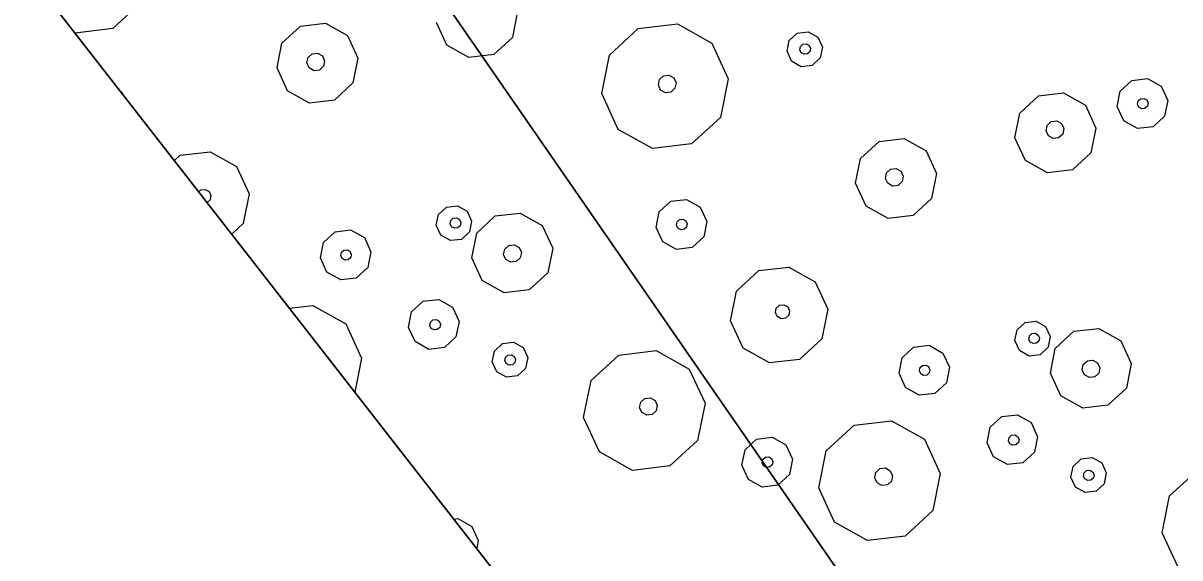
# Model space of a CAD drawing. Header units: metres. Extents: x -2858 to 512, y -1995 to 1252.
# Drawn here: x -460.378 to -456.744, y -158.72 to -157.039 of the extents above; entities that cross this region are included whole.
import ezdxf
from ezdxf.enums import TextEntityAlignment as Align

# ---------------------------------------------------------------- set-up
doc = ezdxf.new("R2010")
doc.units = ezdxf.units.M
for name, color, linetype in [('Calque commun', 7, 'Continuous'), ('Calque11', 7, 'Continuous'), ('Textes', 7, 'Continuous')]:
    doc.layers.add(name, color=color, linetype=linetype)
doc.styles.add('Arial23', font='arial.ttf', dxfattribs={"height": 0.589851})

# ---------------------------------------------------------------- blocks, each defined once
blk = doc.blocks.new('geometrebondepartleger')
at = {"layer": 'Calque11', "color": 7, "linetype": 'Continuous', "lineweight": 9}
blk.add_line((150.3457, 147.4392, 79), (130.1803, 35.9078, 79), dxfattribs=at)
blk = doc.blocks.new('pattern')
at = {"layer": 'Calque commun', "color": 54, "linetype": 'Continuous', "lineweight": 9}
for p, q in [((70.4788, 92.3896), (70.4316, 92.2808)), ((70.4316, 92.2808), (70.3294, 92.2204)), ((70.3294, 92.2204), (70.2113, 92.2317)), ((70.4084, 92.024), (70.4382, 92.0416)), ((70.4382, 92.0416), (70.4726, 92.0383)), ((70.4726, 92.0383), (70.4986, 92.0154)), ((70.3946, 91.9922), (70.4084, 92.024)), ((70.4021, 91.9584), (70.3946, 91.9922)), ((70.4341, 91.9895), (70.4382, 91.999)), ((70.4382, 91.999), (70.4471, 92.0043)), ((70.4471, 92.0043), (70.4575, 92.0033)), ((70.4575, 92.0033), (70.4652, 91.9964)), ((70.4652, 91.9964), (70.4675, 91.9863)), ((70.4986, 92.0154), (70.5061, 91.9816)), ((70.4281, 91.9355), (70.4021, 91.9584)), ((70.4363, 91.9793), (70.4341, 91.9895)), ((70.4441, 91.9725), (70.4363, 91.9793)), ((70.4544, 91.9715), (70.4441, 91.9725)), ((70.4634, 91.9768), (70.4544, 91.9715)), ((70.4675, 91.9863), (70.4634, 91.9768)), ((70.5061, 91.9816), (70.4923, 91.9499)), ((70.4625, 91.9323), (70.4281, 91.9355)), ((70.4923, 91.9499), (70.4625, 91.9323)), ((70.0996, 91.8529), (70.1678, 91.8932)), ((70.1678, 91.8932), (70.2465, 91.8857)), ((70.2465, 91.8857), (70.3058, 91.8333)), ((70.0682, 91.7804), (70.0996, 91.8529)), ((70.3058, 91.8333), (70.323, 91.7561)), ((70.4674, 91.7873), (70.5099, 91.8124)), ((70.5099, 91.8124), (70.5592, 91.8077)), ((70.0854, 91.7031), (70.0682, 91.7804)), ((70.1684, 91.7727), (70.1753, 91.7886)), ((70.1753, 91.7886), (70.1902, 91.7973)), ((70.1902, 91.7973), (70.2074, 91.7957)), ((70.2074, 91.7957), (70.2204, 91.7842)), ((70.2204, 91.7842), (70.2242, 91.7674)), ((70.4477, 91.7419), (70.4674, 91.7873)), ((70.5592, 91.8077), (70.5962, 91.775)), ((70.5962, 91.775), (70.607, 91.7268)), ((70.1722, 91.7558), (70.1684, 91.7727)), ((70.1852, 91.7443), (70.1722, 91.7558)), ((70.2024, 91.7427), (70.1852, 91.7443)), ((70.2173, 91.7515), (70.2024, 91.7427)), ((70.2242, 91.7674), (70.2173, 91.7515)), ((70.323, 91.7561), (70.2916, 91.6835)), ((70.4585, 91.6937), (70.4477, 91.7419)), ((70.5086, 91.7397), (70.5127, 91.7493)), ((70.5109, 91.7296), (70.5086, 91.7397)), ((70.5127, 91.7493), (70.5217, 91.7545)), ((70.5217, 91.7545), (70.532, 91.7536)), ((70.532, 91.7536), (70.5398, 91.7467)), ((70.5398, 91.7467), (70.5421, 91.7365)), ((70.1447, 91.6508), (70.0854, 91.7031)), ((70.5186, 91.7227), (70.5109, 91.7296)), ((70.529, 91.7217), (70.5186, 91.7227)), ((70.5379, 91.727), (70.529, 91.7217)), ((70.5421, 91.7365), (70.5379, 91.727)), ((70.607, 91.7268), (70.5873, 91.6814)), ((70.2916, 91.6835), (70.2234, 91.6433)), ((70.4955, 91.6609), (70.4585, 91.6937)), ((70.5873, 91.6814), (70.5447, 91.6563)), ((70.7578, 91.6365), (70.8599, 91.6968)), ((70.8599, 91.6968), (70.9781, 91.6856)), ((70.9781, 91.6856), (71.067, 91.607)), ((70.2234, 91.6433), (70.1447, 91.6508)), ((70.5447, 91.6563), (70.4955, 91.6609)), ((70.7105, 91.5276), (70.7578, 91.6365)), ((70.1922, 91.5747), (70.206, 91.6065)), ((70.206, 91.6065), (70.2358, 91.6241)), ((70.2358, 91.6241), (70.2702, 91.6208)), ((70.2702, 91.6208), (70.2962, 91.5979)), ((70.2962, 91.5979), (70.3037, 91.5641)), ((71.067, 91.607), (71.0928, 91.4912)), ((70.1997, 91.5409), (70.1922, 91.5747)), ((70.2279, 91.5743), (70.232, 91.5839)), ((70.2301, 91.5642), (70.2279, 91.5743)), ((70.2379, 91.5573), (70.2301, 91.5642)), ((70.232, 91.5839), (70.2409, 91.5891)), ((70.2482, 91.5563), (70.2379, 91.5573)), ((70.2409, 91.5891), (70.2513, 91.5882)), ((70.2572, 91.5616), (70.2482, 91.5563)), ((70.2513, 91.5882), (70.259, 91.5813)), ((70.2613, 91.5711), (70.2572, 91.5616)), ((70.259, 91.5813), (70.2613, 91.5711)), ((70.3037, 91.5641), (70.2899, 91.5323)), ((70.2257, 91.518), (70.1997, 91.5409)), ((70.2899, 91.5323), (70.2601, 91.5147)), ((70.7364, 91.4118), (70.7105, 91.5276)), ((70.8558, 91.5134), (70.8627, 91.5293)), ((70.8627, 91.5293), (70.8776, 91.5381)), ((70.8776, 91.5381), (70.8949, 91.5365)), ((70.8949, 91.5365), (70.9078, 91.525)), ((70.9078, 91.525), (70.9116, 91.5081)), ((70.2601, 91.5147), (70.2257, 91.518)), ((70.8596, 91.4965), (70.8558, 91.5134)), ((70.8726, 91.4851), (70.8596, 91.4965)), ((70.8898, 91.4834), (70.8726, 91.4851)), ((70.9047, 91.4922), (70.8898, 91.4834)), ((70.9116, 91.5081), (70.9047, 91.4922)), ((71.0928, 91.4912), (71.0456, 91.3824)), ((70.4893, 91.4355), (70.5319, 91.4606)), ((70.5319, 91.4606), (70.5811, 91.4559)), ((70.5811, 91.4559), (70.6182, 91.4232)), ((69.4074, 91.3868), (69.45, 91.4119)), ((69.45, 91.4119), (69.4992, 91.4073)), ((70.4696, 91.3901), (70.4893, 91.4355)), ((70.6182, 91.4232), (70.6289, 91.3749)), ((70.8253, 91.3333), (70.7364, 91.4118)), ((69.3877, 91.3414), (69.4074, 91.3868)), ((69.4992, 91.4073), (69.5363, 91.3745)), ((69.5363, 91.3745), (69.547, 91.3263)), ((70.4804, 91.3418), (70.4696, 91.3901)), ((70.5318, 91.385), (70.536, 91.3945)), ((70.5341, 91.3748), (70.5318, 91.385)), ((70.5419, 91.368), (70.5341, 91.3748)), ((70.536, 91.3945), (70.5449, 91.3998)), ((70.5449, 91.3998), (70.5552, 91.3988)), ((70.5552, 91.3988), (70.563, 91.3919)), ((70.5653, 91.3818), (70.5611, 91.3723)), ((70.563, 91.3919), (70.5653, 91.3818)), ((70.6289, 91.3749), (70.6092, 91.3296)), ((71.0456, 91.3824), (70.9434, 91.322)), ((69.3985, 91.2932), (69.3877, 91.3414)), ((69.4499, 91.3363), (69.4541, 91.3458)), ((69.4541, 91.3458), (69.463, 91.3511)), ((69.463, 91.3511), (69.4734, 91.3501)), ((69.4734, 91.3501), (69.4811, 91.3433)), ((69.4811, 91.3433), (69.4834, 91.3331)), ((70.5174, 91.3091), (70.4804, 91.3418)), ((70.5522, 91.367), (70.5419, 91.368)), ((70.5611, 91.3723), (70.5522, 91.367)), ((69.4522, 91.3262), (69.4499, 91.3363)), ((69.46, 91.3193), (69.4522, 91.3262)), ((69.4703, 91.3183), (69.46, 91.3193)), ((69.4793, 91.3236), (69.4703, 91.3183)), ((69.4834, 91.3331), (69.4793, 91.3236)), ((69.547, 91.3263), (69.5274, 91.2809)), ((69.6225, 91.2764), (69.6906, 91.3167)), ((69.6906, 91.3167), (69.7693, 91.3092)), ((69.7693, 91.3092), (69.8286, 91.2568)), ((70.5667, 91.3044), (70.5174, 91.3091)), ((70.6092, 91.3296), (70.5667, 91.3044)), ((70.9434, 91.322), (70.8253, 91.3333)), ((69.4356, 91.2605), (69.3985, 91.2932)), ((69.5274, 91.2809), (69.4848, 91.2558)), ((69.591, 91.2039), (69.6225, 91.2764)), ((71.0336, 91.2605), (71.0762, 91.2856)), ((71.0762, 91.2856), (71.1254, 91.2809)), ((71.1254, 91.2809), (71.1625, 91.2482)), ((69.4848, 91.2558), (69.4356, 91.2605)), ((69.8286, 91.2568), (69.8458, 91.1796)), ((71.0139, 91.2151), (71.0336, 91.2605)), ((71.1625, 91.2482), (71.1732, 91.2)), ((69.6082, 91.1266), (69.591, 91.2039)), ((69.684, 91.1865), (69.6909, 91.2024)), ((69.6909, 91.2024), (69.7058, 91.2112)), ((69.7058, 91.2112), (69.723, 91.2095)), ((69.723, 91.2095), (69.736, 91.1981)), ((69.736, 91.1981), (69.7397, 91.1812)), ((71.0247, 91.1669), (71.0139, 91.2151)), ((71.0761, 91.21), (71.0803, 91.2195)), ((71.0784, 91.1999), (71.0761, 91.21)), ((71.0862, 91.193), (71.0784, 91.1999)), ((71.0803, 91.2195), (71.0892, 91.2248)), ((71.0965, 91.192), (71.0862, 91.193)), ((71.0892, 91.2248), (71.0995, 91.2238)), ((71.1055, 91.1973), (71.0965, 91.192)), ((71.0995, 91.2238), (71.1073, 91.2169)), ((71.1096, 91.2068), (71.1055, 91.1973)), ((71.1073, 91.2169), (71.1096, 91.2068)), ((71.1732, 91.2), (71.1536, 91.1546)), ((69.6878, 91.1696), (69.684, 91.1865)), ((69.7007, 91.1582), (69.6878, 91.1696)), ((69.718, 91.1565), (69.7007, 91.1582)), ((69.7329, 91.1653), (69.718, 91.1565)), ((69.7397, 91.1812), (69.7329, 91.1653)), ((69.8458, 91.1796), (69.8144, 91.107)), ((71.0618, 91.1341), (71.0247, 91.1669)), ((69.6675, 91.0743), (69.6082, 91.1266)), ((71.111, 91.1294), (71.0618, 91.1341)), ((71.1536, 91.1546), (71.111, 91.1294)), ((69.8144, 91.107), (69.7463, 91.0668)), ((69.7463, 91.0668), (69.6675, 91.0743)), ((70.6087, 91.0285), (70.6904, 91.0768)), ((70.6904, 91.0768), (70.7849, 91.0678)), ((70.7849, 91.0678), (70.8561, 91.0049)), ((70.063, 90.9989), (70.1312, 91.0391)), ((70.1312, 91.0391), (70.2099, 91.0316)), ((70.2099, 91.0316), (70.2692, 90.9792)), ((70.5709, 90.9414), (70.6087, 91.0285)), ((70.0316, 90.9263), (70.063, 90.9989)), ((70.2692, 90.9792), (70.2864, 90.902)), ((70.8561, 91.0049), (70.8767, 90.9123)), ((71.0862, 90.9386), (71.1884, 90.9989)), ((71.1884, 90.9989), (71.3065, 90.9876)), ((71.3065, 90.9876), (71.3955, 90.9091)), ((70.5916, 90.8487), (70.5709, 90.9414)), ((70.6871, 90.93), (70.6926, 90.9427)), ((70.6926, 90.9427), (70.7046, 90.9498)), ((70.7046, 90.9498), (70.7184, 90.9485)), ((70.7184, 90.9485), (70.7287, 90.9393)), ((70.7287, 90.9393), (70.7317, 90.9258)), ((71.039, 90.8297), (71.0862, 90.9386)), ((70.0488, 90.8491), (70.0316, 90.9263)), ((70.132, 90.9104), (70.1389, 90.9263)), ((70.1358, 90.8936), (70.132, 90.9104)), ((70.1389, 90.9263), (70.1538, 90.9351)), ((70.1538, 90.9351), (70.171, 90.9335)), ((70.171, 90.9335), (70.184, 90.922)), ((70.1877, 90.9051), (70.1809, 90.8893)), ((70.184, 90.922), (70.1877, 90.9051)), ((70.2864, 90.902), (70.255, 90.8294)), ((70.6901, 90.9165), (70.6871, 90.93)), ((70.7005, 90.9074), (70.6901, 90.9165)), ((70.7143, 90.906), (70.7005, 90.9074)), ((70.7262, 90.9131), (70.7143, 90.906)), ((70.7317, 90.9258), (70.7262, 90.9131)), ((70.8767, 90.9123), (70.839, 90.8252)), ((71.3955, 90.9091), (71.4213, 90.7933)), ((70.1487, 90.8821), (70.1358, 90.8936)), ((70.166, 90.8805), (70.1487, 90.8821)), ((70.1809, 90.8893), (70.166, 90.8805)), ((70.1081, 90.7967), (70.0488, 90.8491)), ((70.255, 90.8294), (70.1868, 90.7892)), ((70.6627, 90.7859), (70.5916, 90.8487)), ((71.0648, 90.7139), (71.039, 90.8297)), ((71.1843, 90.8155), (71.1912, 90.8314)), ((71.1912, 90.8314), (71.2061, 90.8402)), ((71.2061, 90.8402), (71.2233, 90.8385)), ((71.2233, 90.8385), (71.2363, 90.8271)), ((70.1868, 90.7892), (70.1081, 90.7967)), ((70.839, 90.8252), (70.7572, 90.7769)), ((71.1881, 90.7986), (71.1843, 90.8155)), ((71.201, 90.7871), (71.1881, 90.7986)), ((71.2332, 90.7943), (71.2183, 90.7855)), ((71.24, 90.8102), (71.2332, 90.7943)), ((71.2363, 90.8271), (71.24, 90.8102)), ((71.4213, 90.7933), (71.3741, 90.6844)), ((70.7572, 90.7769), (70.6627, 90.7859)), ((71.2183, 90.7855), (71.201, 90.7871)), ((71.1538, 90.6353), (71.0648, 90.7139)), ((71.3741, 90.6844), (71.2719, 90.6241)), ((71.8634, 90.6503), (71.8831, 90.6956)), ((71.8831, 90.6956), (71.9049, 90.7085)), ((71.8742, 90.602), (71.8634, 90.6503)), ((71.2719, 90.6241), (71.1538, 90.6353)), ((70.6566, 90.5612), (70.6991, 90.5863)), ((70.6991, 90.5863), (70.7484, 90.5816)), ((70.7484, 90.5816), (70.7854, 90.5489)), ((71.884, 90.5933), (71.8742, 90.602)), ((70.6369, 90.5158), (70.6566, 90.5612)), ((70.7854, 90.5489), (70.7962, 90.5007)), ((70.6476, 90.4676), (70.6369, 90.5158)), ((70.6991, 90.5107), (70.7032, 90.5202)), ((70.7013, 90.5006), (70.6991, 90.5107)), ((70.7032, 90.5202), (70.7122, 90.5255)), ((70.7122, 90.5255), (70.7225, 90.5245)), ((70.7225, 90.5245), (70.7303, 90.5177)), ((70.7325, 90.5075), (70.7284, 90.498)), ((70.7303, 90.5177), (70.7325, 90.5075)), ((69.992, 90.4346), (70.0058, 90.4664)), ((70.0058, 90.4664), (70.0356, 90.4839)), ((70.0356, 90.4839), (70.0701, 90.4807)), ((70.0701, 90.4807), (70.096, 90.4578)), ((70.6847, 90.4349), (70.6476, 90.4676)), ((70.7091, 90.4937), (70.7013, 90.5006)), ((70.7195, 90.4927), (70.7091, 90.4937)), ((70.7284, 90.498), (70.7195, 90.4927)), ((70.7962, 90.5007), (70.7765, 90.4553)), ((69.9996, 90.4008), (69.992, 90.4346)), ((70.0298, 90.4318), (70.034, 90.4413)), ((70.0321, 90.4216), (70.0298, 90.4318)), ((70.034, 90.4413), (70.0429, 90.4466)), ((70.0429, 90.4466), (70.0532, 90.4456)), ((70.0532, 90.4456), (70.061, 90.4387)), ((70.0633, 90.4286), (70.0591, 90.419)), ((70.061, 90.4387), (70.0633, 90.4286)), ((70.096, 90.4578), (70.1035, 90.424)), ((70.7339, 90.4302), (70.6847, 90.4349)), ((70.7765, 90.4553), (70.7339, 90.4302)), ((71.3509, 90.4276), (71.3807, 90.4452)), ((71.3807, 90.4452), (71.4151, 90.4419)), ((71.4151, 90.4419), (71.4411, 90.419)), ((70.0255, 90.3779), (69.9996, 90.4008)), ((70.0399, 90.4147), (70.0321, 90.4216)), ((70.0502, 90.4138), (70.0399, 90.4147)), ((70.0591, 90.419), (70.0502, 90.4138)), ((70.0898, 90.3922), (70.06, 90.3746)), ((70.1035, 90.424), (70.0898, 90.3922)), ((71.3371, 90.3959), (71.3509, 90.4276)), ((71.3446, 90.3621), (71.3371, 90.3959)), ((71.3765, 90.3931), (71.3807, 90.4026)), ((71.3788, 90.383), (71.3765, 90.3931)), ((71.3807, 90.4026), (71.3896, 90.4079)), ((71.3896, 90.4079), (71.4, 90.4069)), ((71.4, 90.4069), (71.4077, 90.4001)), ((71.4077, 90.4001), (71.41, 90.3899)), ((71.4411, 90.419), (71.4486, 90.3852)), ((70.06, 90.3746), (70.0255, 90.3779)), ((70.2775, 90.312), (70.384, 90.3749)), ((70.384, 90.3749), (70.507, 90.3631)), ((70.507, 90.3631), (70.5997, 90.2813)), ((71.3706, 90.3392), (71.3446, 90.3621)), ((71.3866, 90.3761), (71.3788, 90.383)), ((71.3969, 90.3751), (71.3866, 90.3761)), ((71.4059, 90.3804), (71.3969, 90.3751)), ((71.41, 90.3899), (71.4059, 90.3804)), ((71.4486, 90.3852), (71.4348, 90.3535)), ((71.405, 90.3359), (71.3706, 90.3392)), ((71.4348, 90.3535), (71.405, 90.3359)), ((70.2283, 90.1986), (70.2775, 90.312)), ((71.0422, 90.2566), (71.1103, 90.2968)), ((71.1103, 90.2968), (71.189, 90.2893)), ((71.189, 90.2893), (71.2483, 90.2369)), ((70.5997, 90.2813), (70.6265, 90.1607)), ((71.0107, 90.184), (71.0422, 90.2566)), ((71.2483, 90.2369), (71.2655, 90.1597)), ((71.4099, 90.1909), (71.4524, 90.2161)), ((71.4524, 90.2161), (71.5017, 90.2114)), ((71.5017, 90.2114), (71.5387, 90.1787)), ((70.2552, 90.078), (70.2283, 90.1986)), ((70.3896, 90.1829), (70.3964, 90.1988)), ((70.3933, 90.166), (70.3896, 90.1829)), ((70.3964, 90.1988), (70.4114, 90.2076)), ((70.4114, 90.2076), (70.4286, 90.2059)), ((70.4286, 90.2059), (70.4416, 90.1945)), ((70.4453, 90.1776), (70.4384, 90.1617)), ((70.4416, 90.1945), (70.4453, 90.1776)), ((71.0279, 90.1068), (71.0107, 90.184)), ((71.1109, 90.1763), (71.1178, 90.1922)), ((71.1147, 90.1594), (71.1109, 90.1763)), ((71.1178, 90.1922), (71.1327, 90.201)), ((71.1327, 90.201), (71.1499, 90.1993)), ((71.1499, 90.1993), (71.1629, 90.1879)), ((71.1629, 90.1879), (71.1667, 90.171)), ((71.3902, 90.1456), (71.4099, 90.1909)), ((71.5387, 90.1787), (71.5495, 90.1304)), ((70.4063, 90.1545), (70.3933, 90.166)), ((70.4235, 90.1529), (70.4063, 90.1545)), ((70.4384, 90.1617), (70.4235, 90.1529)), ((70.6265, 90.1607), (70.5774, 90.0473)), ((71.1276, 90.148), (71.1147, 90.1594)), ((71.1449, 90.1463), (71.1276, 90.148)), ((71.1598, 90.1551), (71.1449, 90.1463)), ((71.1667, 90.171), (71.1598, 90.1551)), ((71.2655, 90.1597), (71.2341, 90.0871)), ((71.401, 90.0973), (71.3902, 90.1456)), ((71.4511, 90.1434), (71.4552, 90.1529)), ((71.4534, 90.1332), (71.4511, 90.1434)), ((71.4552, 90.1529), (71.4642, 90.1582)), ((71.4642, 90.1582), (71.4745, 90.1572)), ((71.4745, 90.1572), (71.4823, 90.1503)), ((71.4846, 90.1402), (71.4804, 90.1307)), ((71.4823, 90.1503), (71.4846, 90.1402)), ((71.0872, 90.0544), (71.0279, 90.1068)), ((71.4611, 90.1264), (71.4534, 90.1332)), ((71.4715, 90.1254), (71.4611, 90.1264)), ((71.4804, 90.1307), (71.4715, 90.1254)), ((71.5495, 90.1304), (71.5298, 90.085)), ((70.3479, 89.9961), (70.2552, 90.078)), ((71.2341, 90.0871), (71.1659, 90.0469)), ((71.438, 90.0646), (71.401, 90.0973)), ((71.5298, 90.085), (71.4872, 90.0599)), ((71.7003, 90.0401), (71.794, 90.0955)), ((70.5774, 90.0473), (70.4709, 89.9844)), ((71.1659, 90.0469), (71.0872, 90.0544)), ((71.4872, 90.0599), (71.438, 90.0646)), ((71.6531, 89.9313), (71.7003, 90.0401)), ((70.4709, 89.9844), (70.3479, 89.9961)), ((71.1347, 89.9784), (71.1485, 90.0101)), ((71.1485, 90.0101), (71.1783, 90.0277)), ((71.1745, 89.9875), (71.1834, 89.9928)), ((71.1783, 90.0277), (71.2127, 90.0244)), ((71.1834, 89.9928), (71.1938, 89.9918)), ((71.2127, 90.0244), (71.2387, 90.0015)), ((71.2387, 90.0015), (71.2462, 89.9677)), ((71.1422, 89.9446), (71.1347, 89.9784)), ((71.1704, 89.978), (71.1745, 89.9875)), ((71.1726, 89.9678), (71.1704, 89.978)), ((71.1804, 89.961), (71.1726, 89.9678)), ((71.1907, 89.96), (71.1804, 89.961)), ((71.1997, 89.9653), (71.1907, 89.96)), ((71.1938, 89.9918), (71.2015, 89.9849)), ((71.2038, 89.9748), (71.1997, 89.9653)), ((71.2015, 89.9849), (71.2038, 89.9748)), ((71.2462, 89.9677), (71.2324, 89.936)), ((71.1682, 89.9217), (71.1422, 89.9446)), ((71.2026, 89.9184), (71.1682, 89.9217)), ((71.2324, 89.936), (71.2026, 89.9184)), ((71.6789, 89.8155), (71.6531, 89.9313)), ((71.4318, 89.8391), (71.4744, 89.8642)), ((71.4744, 89.8642), (71.5236, 89.8595)), ((71.5236, 89.8595), (71.5607, 89.8268)), ((71.4121, 89.7937), (71.4318, 89.8391)), ((71.5607, 89.8268), (71.5714, 89.7786)), ((71.7345, 89.7663), (71.6789, 89.8155)), ((71.4229, 89.7455), (71.4121, 89.7937)), ((71.4743, 89.7886), (71.4785, 89.7981)), ((71.4766, 89.7785), (71.4743, 89.7886)), ((71.4844, 89.7716), (71.4766, 89.7785)), ((71.4785, 89.7981), (71.4874, 89.8034)), ((71.4874, 89.8034), (71.4977, 89.8024)), ((71.5036, 89.7759), (71.4947, 89.7706)), ((71.4977, 89.8024), (71.5055, 89.7956)), ((71.5078, 89.7854), (71.5036, 89.7759)), ((71.5055, 89.7956), (71.5078, 89.7854)), ((71.5714, 89.7786), (71.5517, 89.7332)), ((71.4599, 89.7128), (71.4229, 89.7455)), ((71.4947, 89.7706), (71.4844, 89.7716)), ((70.565, 89.6801), (70.6331, 89.7203)), ((70.6331, 89.7203), (70.7118, 89.7128)), ((70.7118, 89.7128), (70.7711, 89.6604)), ((71.5092, 89.7081), (71.4599, 89.7128)), ((71.5517, 89.7332), (71.5092, 89.7081)), ((70.7711, 89.6604), (70.7883, 89.5832)), ((70.7883, 89.5832), (70.7569, 89.5107)), ((71.5512, 89.4321), (71.6329, 89.4804)), ((71.6329, 89.4804), (71.682, 89.4757)), ((71.0055, 89.4025), (71.0737, 89.4427)), ((71.0737, 89.4427), (71.1524, 89.4352)), ((71.1524, 89.4352), (71.2117, 89.3829)), ((71.5134, 89.345), (71.5512, 89.4321)), ((70.9741, 89.3299), (71.0055, 89.4025)), ((71.2117, 89.3829), (71.2289, 89.3057)), ((71.0814, 89.33), (71.0963, 89.3388)), ((71.0963, 89.3388), (71.1135, 89.3371)), ((71.534, 89.2524), (71.5134, 89.345)), ((71.6296, 89.3337), (71.6351, 89.3464)), ((71.6351, 89.3464), (71.6471, 89.3534)), ((71.6471, 89.3534), (71.6596, 89.3522)), ((70.9913, 89.2527), (70.9741, 89.3299)), ((71.0745, 89.3141), (71.0814, 89.33)), ((71.0783, 89.2972), (71.0745, 89.3141)), ((71.1135, 89.3371), (71.1265, 89.3257)), ((71.1302, 89.3088), (71.1234, 89.2929)), ((71.1265, 89.3257), (71.1302, 89.3088)), ((71.2289, 89.3057), (71.1974, 89.2331)), ((71.6326, 89.3202), (71.6296, 89.3337)), ((71.643, 89.311), (71.6326, 89.3202)), ((71.652, 89.3101), (71.643, 89.311)), ((71.0912, 89.2857), (71.0783, 89.2972)), ((71.1085, 89.2841), (71.0912, 89.2857)), ((71.1234, 89.2929), (71.1085, 89.2841)), ((71.0506, 89.2004), (70.9913, 89.2527)), ((71.1974, 89.2331), (71.1293, 89.1929)), ((71.6052, 89.1896), (71.534, 89.2524)), ((71.1293, 89.1929), (71.0506, 89.2004)), ((71.6298, 89.1872), (71.6052, 89.1896)), ((71.5794, 88.9195), (71.5828, 88.9274)), ((71.5805, 88.9145), (71.5794, 88.9195)), ((71.3265, 88.7785), (71.4495, 88.7668)), ((71.4495, 88.7668), (71.5394, 88.6874))]:
    blk.add_line(p, q, dxfattribs=at)
at = {"layer": 'Calque commun', "color": 7, "linetype": 'Continuous', "lineweight": 9}
mesh = blk.add_polyface(dxfattribs=at)
corners = [(70.8497, 113.5412), (53.8349, 19.1692), (74.7282, 106.3237), (76.0435, 113.5984), (74.769, 106.1763), (58.8077, 18.2701), (114.1703, 105.207), (114.1703, 98.5387)]
mesh.append_faces([[corners[k] for k in face] for face in [(3, 4, 6)]], dxfattribs={"vtx0": -1, "vtx1": -1, "color": 7})
mesh.append_faces([[corners[k] for k in face] for face in [(3, 2, 4)]], dxfattribs={"vtx0": -1, "vtx2": -1, "color": 7})
mesh.append_faces([[corners[k] for k in face] for face in [(5, 2, 1)]], dxfattribs={"vtx1": -1, "color": 7})
mesh.append_faces([[corners[k] for k in face] for face in [(0, 1, 2), (3, 0, 2)]], dxfattribs={"vtx1": -1, "vtx2": -1, "color": 7})
mesh.append_faces([[corners[k] for k in face] for face in [(4, 7, 6)]], dxfattribs={"vtx2": -1, "color": 7})

msp = doc.modelspace()

# ---------------------------------------------------------------- block references
at = {"layer": 'Calque commun', "color": 0, "linetype": 'ByBlock', "lineweight": -2, "rotation": 228.1617603435354}
for name, p in [('geometrebondepartleger', (-440.1616, 15.2632)), ('pattern', (-478.5712, -44.6144))]:
    msp.add_blockref(name, p, dxfattribs=at)

# ---------------------------------------------------------------- texts
at = {"layer": 'Textes', "color": 5, "linetype": 'ByBlock', "lineweight": -2, "style": 'Arial23'}
msp.add_text('HAIE EXISTANTE DU STADE', height=0.966411, rotation=308.1618, dxfattribs=at).set_placement((-471.9371, -148.2132), align=Align.BOTTOM_LEFT)

doc.saveas('drawing.dxf')
